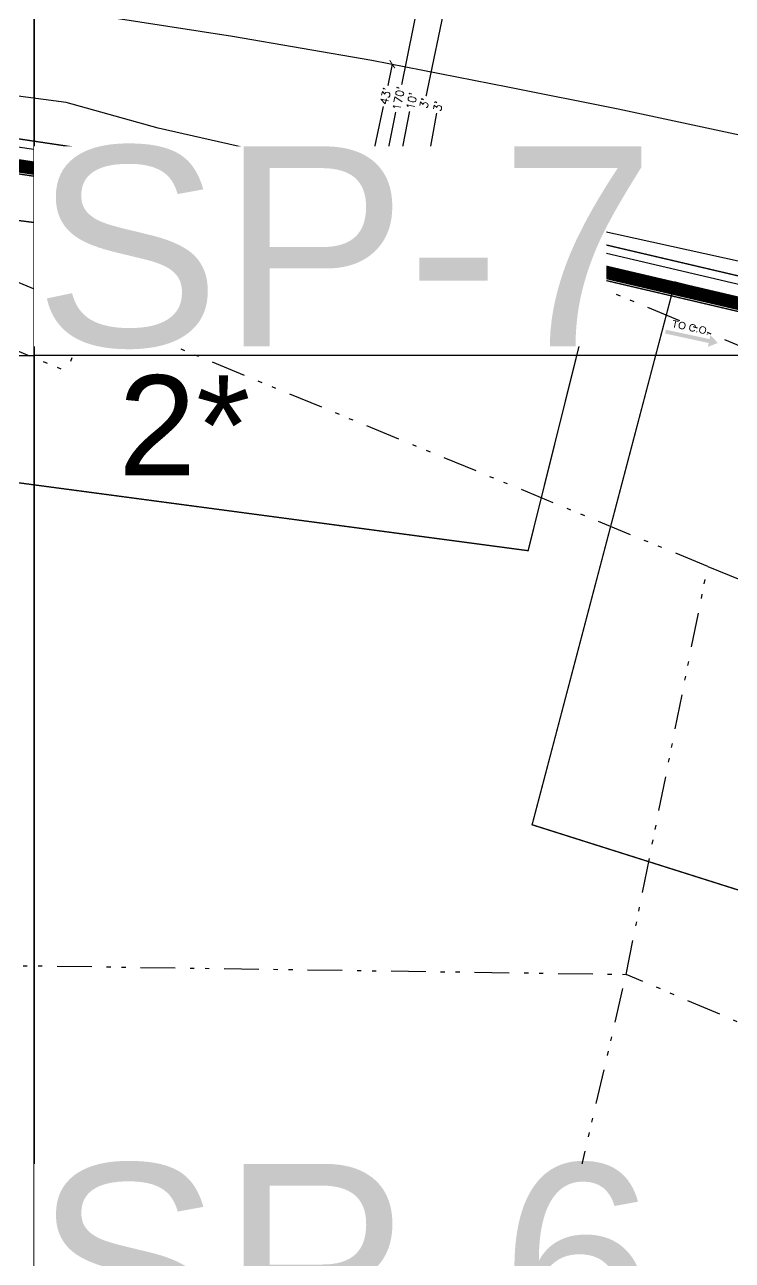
# Model space of a CAD drawing. Extents: x 11808739 to 11823423, y 3647988 to 3656247.
# Drawn here: x 11814254.2 to 11814519.4, y 3652236.2 to 3652699.5 of the extents above; entities that cross this region are included whole.
import ezdxf
from ezdxf.enums import TextEntityAlignment as Align
from ezdxf.lldxf.tags import DXFTag

# ---------------------------------------------------------------- set-up
doc = ezdxf.new("R2010")
doc.units = 0
doc.header["$MEASUREMENT"] = 0
doc.header["$XCLIPFRAME"] = 2
doc.set_wipeout_variables(frame=1)
doc.linetypes.add('PROPERTY', pattern=[31.302502, 12.967109, -5.580706, 1.571985, -4.030017, 1.571985, -5.5807])
doc.layers.get('DefPoints').update_dxf_attribs({"color": 1, "lineweight": 0})
for name, color, linetype in [('144 FOC', 30, '144'), ('96 FOC', 30, '96'), ('ADDRESSES', 252, 'Continuous'), ('E_CURB', 8, 'EOP'), ('E_ROW', 8, 'ROW'), ('P_CONDUIT', 1, 'CONDUIT'), ('PROPOSED_DIREC_BORE', 7, 'DIRECTBORE'), ('ROAD_DIMENSIONS', 7, 'Continuous'), ('TO C.O.', 7, 'Continuous'), ('VICINITY FOC', 104, 'Continuous')]:
    doc.layers.add(name, color=color, linetype=linetype)
doc.layers.add('1X4 Terminal Boundary', color=7, linetype='Continuous', lineweight=20, true_color=0x00853c)
doc.layers.add('E_PROPERTY LINE', color=8, linetype='PROPERTY', transparency=0.3)
doc.layers.add('EXISTING TELCO HANDHOLE', color=7, linetype='Continuous', true_color=0xcc5500)
doc.layers.add('PORTGROUPINGS_1', color=1, linetype='Continuous', plot=False)
for name, color, linetype, lineweight in [('PROP_HH', 104, 'Continuous', 0), ('VIEWPORT', 250, 'Continuous', 25), ('VIEWPORT - CALLOUTS', 1, 'Continuous', 0)]:
    doc.layers.add(name, color=color, linetype=linetype, lineweight=lineweight)
doc.styles.add('Arial', font='arial.ttf')
doc.styles.add('ROMANS', font='romans.shx')
doc.styles.get("Standard").update_dxf_attribs({"font": 'arial.ttf'})
doc.styles.add('StyleArial', font='arial.ttf')
tags = doc.linetypes.add('144', pattern='A,0.718375,-0.132013,["144 CT",Standard,S=0.09234,R=0,X=0,Y=-0.045241],-0.527056,0.533798', length=1.911242).pattern_tags.tags
tags[6] = DXFTag(74, 10)
tags = doc.linetypes.add('96', pattern='A,0.718375,-0.132013,["96 CT",Standard,S=0.09234,R=0,X=0,Y=-0.045241],-0.527056,0.533798', length=1.911242).pattern_tags.tags
tags[6] = DXFTag(74, 10)
tags = doc.linetypes.add('CONDUIT', pattern='A,5.441269,-1.056917,["C",Arial,S=0.56119,R=0,X=0,Y=-0.280595],-1.62838', length=8.126566).pattern_tags.tags
tags[6] = DXFTag(74, 10)
doc.linetypes.add('DIRECTBORE', pattern='A,0.4,-0.16,["DB",Standard,S=0.12,R=0,X=0,Y=-0.06],-0.36', length=0.92)
tags = doc.linetypes.add('EOP', pattern='A,49.990109,-1.776071,["EOP",Arial,S=2.99974,R=0.081355,X=0,Y=-1.426368],-10.416452', length=62.182632).pattern_tags.tags
tags[6] = DXFTag(74, 10)
tags = doc.linetypes.add('ROW', pattern='A,25.130993,-3.694477,["R/W",Arial,S=5.36622,R=0,X=0,Y=-2.68311],-18.632906', length=47.458376).pattern_tags.tags
tags[6] = DXFTag(74, 10)
doc.dimstyles.new('DIM', dxfattribs={"dimscale": 0.025, "dimtxt": 3, "dimasz": 2.5, "dimexe": 0, "dimexo": 2.5, "dimgap": 0.306, "dimtad": 0, "dimdec": 0, "dimzin": 0, "dimdsep": 46, "dimtxsty": 'ROMANS', "dimblk": 'ARCHTICK', "dimcen": 0.09, "dimclrd": 256, "dimadec": 0, "dimazin": 0, "dimtfac": 1, "dimtdec": 0, "dimtofl": 0, "dimtmove": 0, "dimatfit": 3, "dimldrblk": 'ARCHTICK', "dimfxl": 1, "dimtfill": 1, "dimtolj": 1, "dimtzin": 0, "dimlwd": -1, "dimarcsym": 0})
picture_1 = doc.add_image_def('image1.png', size_in_pixel=(1270, 827))

# ---------------------------------------------------------------- blocks, each defined once
blk = doc.blocks.new('*U374')
at = {"color": 0, "linetype": 'ByBlock', "lineweight": -2}
blk.add_wipeout([(-6, 3.15), (-6, -3.15), (6, -3.15), (6, 3.15)], dxfattribs=at).dxf.layer = 'PROP_HH'
at = {"layer": 'EXISTING TELCO HANDHOLE', "color": 0, "linetype": 'ByBlock', "lineweight": -2}
blk.add_line((0, 0), (0, 0), dxfattribs=at)
at = {"layer": 'PROP_HH', "color": 0, "linetype": 'ByBlock', "lineweight": -2, "const_width": 0.63}
blk.add_lwpolyline([(-6, 3.15), (6, 3.15), (6, -3.15), (-6, -3.15)], close=True, dxfattribs=at)
at = {"color": 0, "insert": (0, 0), "char_height": 3, "attachment_point": 5}
blk.add_mtext('SM', dxfattribs=at)
at = {"flags": 1}
blk.add_attdef('HH_TYPE', (-15.97, -9.66), '', height=5, dxfattribs=at)
blk = doc.blocks.new('*U57')
at = {"layer": 'TO C.O.', "linetype": 'ByBlock', "lineweight": -2}
h = blk.add_hatch(color=0, dxfattribs=at)
h.dxf.hatch_style = 1
h.paths.add_polyline_path([(16.74, 2.23), (20.09, -0.02), (16.74, -2.27), (16.74, -0.77), (0, -0.73), (0, 0.73), (16.74, 0.73)])
at = {"layer": 'TO C.O.', "color": 0, "linetype": 'ByBlock', "lineweight": -2}
blk.add_attdef('MKRPOLE', text='', height=2.75, dxfattribs=at).set_placement((8.91, 2.15), align=Align.CENTER)
blk = doc.blocks.new('_ARCHTICK')
at = {"color": 0, "linetype": 'ByBlock', "const_width": 0.15}
blk.add_lwpolyline([(-0.5, -0.5), (0.5, 0.5)], dxfattribs=at)
blk = doc.blocks.new('*D75')
at = {"layer": 'DefPoints', "color": 0, "ltscale": 0.01, "transparency": 16777216}
for p in [(11814391.8, 3652684.68), (11814391.96, 3652684.65), (11814382.88, 3652642.47)]:
    blk.add_point(p, dxfattribs=at)
at = {"layer": 'ROAD_DIMENSIONS', "ltscale": 0.01, "transparency": 16777216}
for p, q in [((11814391.96, 3652684.65), (11814390.14, 3652676.03)), ((11814383.05, 3652642.43), (11814388.75, 3652669.42))]:
    blk.add_line(p, q, dxfattribs=at)
at = {"layer": 'ROAD_DIMENSIONS', "ltscale": 0.01, "transparency": 16777216, "xscale": 2.500000006732392, "yscale": 2.500000006732392, "zscale": 2.500000006732392}
for p, rotation in [((11814391.96, 3652684.65), 78.07977145117187), ((11814383.05, 3652642.43), 258.0797714511719)]:
    blk.add_blockref('_ARCHTICK', p, dxfattribs=dict(at, rotation=rotation))
at = {"layer": 'ROAD_DIMENSIONS', "color": 0, "ltscale": 0.01, "transparency": 16777216, "insert": (11814389.45, 3652672.72), "char_height": 3, "attachment_point": 5, "rotation": 78.0798, "style": 'ROMANS', "bg_fill": 3, "box_fill_scale": 1.25, "bg_fill_color": 256, "bg_fill_true_color": 13158600, "bg_fill_transparency": 0}
blk.add_mtext("\\A1;43'", dxfattribs=at)
blk = doc.blocks.new('*D76')
at = {"layer": 'DefPoints', "color": 0, "ltscale": 0.01, "transparency": 16777216}
for p in [(11814419.94, 3652798.29), (11814420.82, 3652798.12), (11814387.13, 3652631.48)]:
    blk.add_point(p, dxfattribs=at)
at = {"layer": 'ROAD_DIMENSIONS', "ltscale": 0.01, "transparency": 16777216}
for p, q in [((11814419.94, 3652798.29), (11814395.28, 3652676.33)), ((11814386.24, 3652631.66), (11814393.46, 3652667.33))]:
    blk.add_line(p, q, dxfattribs=at)
at = {"layer": 'ROAD_DIMENSIONS', "ltscale": 0.01, "transparency": 16777216, "xscale": 2.500000006732392, "yscale": 2.500000006732392, "zscale": 2.500000006732392}
for p, rotation in [((11814419.94, 3652798.29), 78.56951235594579), ((11814386.24, 3652631.66), 258.5695123559458)]:
    blk.add_blockref('_ARCHTICK', p, dxfattribs=dict(at, rotation=rotation))
at = {"layer": 'ROAD_DIMENSIONS', "color": 0, "ltscale": 0.01, "transparency": 16777216, "insert": (11814394.37, 3652671.83), "char_height": 3, "attachment_point": 5, "rotation": 78.5695, "style": 'ROMANS', "bg_fill": 3, "box_fill_scale": 1.25, "bg_fill_color": 256, "bg_fill_true_color": 13158600, "bg_fill_transparency": 0}
blk.add_mtext("\\A1;170'", dxfattribs=at)
blk = doc.blocks.new('*D77')
at = {"layer": 'DefPoints', "color": 0, "ltscale": 0.01, "transparency": 16777216}
for p in [(11814392.65, 3652640.35), (11814390.79, 3652630.82), (11814391.44, 3652630.7)]:
    blk.add_point(p, dxfattribs=at)
at = {"layer": 'ROAD_DIMENSIONS', "ltscale": 0.01, "transparency": 16777216}
for p, q in [((11814393.3, 3652640.22), (11814398.67, 3652667.77)), ((11814391.44, 3652630.7), (11814393.3, 3652640.22))]:
    blk.add_line(p, q, dxfattribs=at)
at = {"layer": 'ROAD_DIMENSIONS', "ltscale": 0.01, "transparency": 16777216, "xscale": 2.500000006732392, "yscale": 2.500000006732392, "zscale": 2.500000006732392}
for p, rotation in [((11814393.3, 3652640.22), 78.96355104132525), ((11814391.44, 3652630.7), 258.9635510413252)]:
    blk.add_blockref('_ARCHTICK', p, dxfattribs=dict(at, rotation=rotation))
at = {"layer": 'ROAD_DIMENSIONS', "color": 0, "ltscale": 0.01, "transparency": 16777216, "insert": (11814399.27, 3652670.87), "char_height": 3, "attachment_point": 5, "rotation": 78.9636, "style": 'ROMANS', "bg_fill": 3, "box_fill_scale": 1.25, "bg_fill_color": 256, "bg_fill_true_color": 13158600, "bg_fill_transparency": 0}
blk.add_mtext("\\A1;10'", dxfattribs=at)
blk = doc.blocks.new('*D78')
at = {"layer": 'DefPoints', "color": 0, "ltscale": 0.01, "transparency": 16777216}
for p in [(11814402.42, 3652631.78), (11814402.42, 3652631.78), (11814401.89, 3652628.83)]:
    blk.add_point(p, dxfattribs=at)
at = {"layer": 'ROAD_DIMENSIONS', "ltscale": 0.01, "transparency": 16777216}
for p, q in [((11814402.42, 3652631.78), (11814408.74, 3652667.04)), ((11814401.89, 3652628.83), (11814402.42, 3652631.78))]:
    blk.add_line(p, q, dxfattribs=at)
at = {"layer": 'ROAD_DIMENSIONS', "ltscale": 0.01, "transparency": 16777216, "xscale": 2.500000006732392, "yscale": 2.500000006732392, "zscale": 2.500000006732392}
for p, rotation in [((11814401.89, 3652628.83), 259.8272157809614), ((11814402.42, 3652631.78), 79.8272157809614)]:
    blk.add_blockref('_ARCHTICK', p, dxfattribs=dict(at, rotation=rotation))
at = {"layer": 'ROAD_DIMENSIONS', "color": 0, "ltscale": 0.01, "transparency": 16777216, "insert": (11814409.09, 3652668.96), "char_height": 3, "attachment_point": 5, "rotation": 79.8272, "style": 'ROMANS', "bg_fill": 3, "box_fill_scale": 1.25, "bg_fill_color": 256, "bg_fill_true_color": 13158600, "bg_fill_transparency": 0}
blk.add_mtext("\\A1;3'", dxfattribs=at)
blk = doc.blocks.new('*D79')
at = {"layer": 'DefPoints', "color": 0, "ltscale": 0.01, "transparency": 16777216}
for p in [(11814429.81, 3652793.17), (11814429.81, 3652793.17), (11814430.42, 3652796.1)]:
    blk.add_point(p, dxfattribs=at)
at = {"layer": 'ROAD_DIMENSIONS', "ltscale": 0.01, "transparency": 16777216}
for p, q in [((11814429.81, 3652793.17), (11814404.43, 3652671.99)), ((11814430.42, 3652796.1), (11814429.81, 3652793.17))]:
    blk.add_line(p, q, dxfattribs=at)
at = {"layer": 'ROAD_DIMENSIONS', "ltscale": 0.01, "transparency": 16777216, "xscale": 2.500000006732392, "yscale": 2.500000006732392, "zscale": 2.500000006732392}
for p, rotation in [((11814430.42, 3652796.1), 78.1699166513921), ((11814429.81, 3652793.17), 258.1699166513921)]:
    blk.add_blockref('_ARCHTICK', p, dxfattribs=dict(at, rotation=rotation))
at = {"layer": 'ROAD_DIMENSIONS', "color": 0, "ltscale": 0.01, "transparency": 16777216, "insert": (11814404.03, 3652670.08), "char_height": 3, "attachment_point": 5, "rotation": 78.1699, "style": 'ROMANS', "bg_fill": 3, "box_fill_scale": 1.25, "bg_fill_color": 256, "bg_fill_true_color": 13158600, "bg_fill_transparency": 0}
blk.add_mtext("\\A1;3'", dxfattribs=at)

msp = doc.modelspace()

# ---------------------------------------------------------------- linework, layer by layer
at = {"layer": '144 FOC', "ltscale": 25, "const_width": 0.5, "flags": 128}
msp.add_lwpolyline([(11813615.01, 3652487.75), (11813650.76, 3652517.47), (11813685.04, 3652549.28), (11813717.52, 3652582.92), (11813747.99, 3652618.12), (11813750.58, 3652621.2), (11813750.94, 3652621.48), (11813767.75, 3652638.23), (11813781.21, 3652648.44), (11813795.81, 3652657.18), (11813811.29, 3652664.25), (11813827.45, 3652669.58), (11813846.54, 3652673.61), (11813892.94, 3652674.49), (11813905.88, 3652674.25), (11813915.43, 3652674.06), (11813967.51, 3652670.93), (11813992.85, 3652667.72), (11814012.52, 3652666.79), (11814075.63, 3652662.68), (11814157.65, 3652655.23), (11814239.39, 3652645.41), (11814320.82, 3652633.22), (11814401.89, 3652618.67), (11814443.48, 3652610.26), (11814568.16, 3652581.04), (11814631.88, 3652560.97), (11814667.24, 3652553.09), (11814675.79, 3652539.63), (11814673.91, 3652531.75)], dxfattribs=at)
at = {"layer": '1X4 Terminal Boundary', "ltscale": 0.01, "const_width": 0.5}
msp.add_lwpolyline([(11814497.92, 3652602.99), (11814444.37, 3652399.49), (11814631.1, 3652340.37), (11814672.3, 3652558.02), (11814497.92, 3652602.99)], dxfattribs=at)
at = {"layer": '96 FOC', "ltscale": 25, "const_width": 0.5, "flags": 128}
msp.add_lwpolyline([(11814076.73, 3652675.58), (11814076.77, 3652675.63), (11814082.62, 3652665.06), (11814157.96, 3652658.21), (11814239.79, 3652648.38), (11814321.3, 3652636.18), (11814321.3, 3652636.18), (11814321.3, 3652636.18), (11814402.45, 3652621.62), (11814444.12, 3652613.19), (11814568.95, 3652583.94), (11814586.13, 3652578.53), (11814595.72, 3652585.99), (11814596.04, 3652584.57)], dxfattribs=at)
at = {"layer": 'E_CURB', "transparency": 33554559, "flags": 128}
for points in [[(11813820.4, 3652734.73, -0.015837), (11814108.46, 3652723.21), (11814148.61, 3652719.08), (11814192.09, 3652714.81), (11814232.99, 3652709.83), (11814273.13, 3652704.36), (11814332.14, 3652695.15), (11814332.14, 3652695.15), (11814384.35, 3652686.14), (11814435.3, 3652676.14), (11814476.6, 3652668), (11814625.32, 3652636.09), (11814735.81, 3652625.16, -0.011347), (11814796.3, 3652615.57), (11815002.39, 3652573.21), (11815185.45, 3652533.52)], [(11814426.93, 3652632.91), (11814379.02, 3652643.3), (11814340.06, 3652652.59), (11814304.27, 3652660.74), (11814269.73, 3652670.33), (11814200.6, 3652679.47), (11814108.32, 3652688.68), (11814108.32, 3652688.68), (11814108.32, 3652688.68), (11813813.38, 3652697.81, 0.193805), (11813795.85, 3652691.37), (11813766.11, 3652664.5), (11813736.42, 3652636.78), (11813707.18, 3652608.58), (11813677.79, 3652582.08, -0.042762), (11813566.8, 3652501.32)], [(11814426.93, 3652632.91), (11814469.38, 3652622.41), (11814650.46, 3652582.58), (11814653.92, 3652581.69, -0.504069), (11814692.16, 3652534), (11814624.53, 3652183.7), (11814624.03, 3652181.19), (11814604.91, 3652092.26), (11814582.04, 3652020.99), (11814572.9, 3651986.14), (11814560.38, 3651913.91)]]:
    msp.add_lwpolyline(points, format="xyb", dxfattribs=at)
at = {"layer": 'E_PROPERTY LINE', "transparency": 33554610, "flags": 128}
for points in [[(11814128.2, 3652627.95), (11814270.01, 3652569.57)], [(11814586.39, 3652552.2), (11814403.77, 3652628.49)], [(11814246.01, 3652605.32), (11814278.14, 3652592.07)], [(11814278.14, 3652592.07), (11814270.01, 3652569.57)], [(11814510.2, 3652496.32), (11814278.14, 3652592.07)], [(11814479.64, 3652343.39), (11814510.2, 3652496.32)], [(11814510.2, 3652496.32), (11814555.76, 3652477.76)], [(11814172.45, 3652347.82), (11814479.64, 3652343.39)], [(11814433.11, 3652142.48), (11814479.64, 3652343.39)], [(11814629.83, 3652279.26), (11814479.64, 3652343.39)]]:
    msp.add_lwpolyline(points, dxfattribs=at)
at = {"layer": 'E_ROW', "ltscale": 0.75, "flags": 128}
msp.add_lwpolyline([(11813842.62, 3652682.73), (11813844.71, 3652669.16), (11813857.53, 3652670.58), (11813870.42, 3652670.9), (11813882.92, 3652670.67), (11813883.18, 3652684.67), (11813906.07, 3652684.25), (11813915.83, 3652684.05), (11813968.08, 3652680.91), (11813974.09, 3652678.61), (11814013.08, 3652676.78), (11814076.41, 3652672.65), (11814158.7, 3652665.18), (11814240.73, 3652655.32), (11814322.44, 3652643.09), (11814403.77, 3652628.49), (11814445.62, 3652620.03), (11814568.02, 3652591.34), (11814566.76, 3652585.72), (11814594.53, 3652579.54), (11814673.46, 3652561.95), (11814686.54, 3652541.36)], dxfattribs=at)
at = {"layer": 'P_CONDUIT', "ltscale": 3, "const_width": 0.5, "flags": 128}
for points in [[(11814076.77, 3652675.63), (11814159.01, 3652668.16), (11814241.13, 3652658.29), (11814317.32, 3652646.89)], [(11814317.32, 3652646.89), (11814322.93, 3652646.05), (11814404.33, 3652631.44), (11814446.26, 3652622.96), (11814571.6, 3652593.59), (11814595.72, 3652585.99)]]:
    msp.add_lwpolyline(points, dxfattribs=at)
at = {"layer": 'VIEWPORT', "ltscale": 0.01}
for points in [[(11813570.01, 3652956.91), (11814257.71, 3652956.98), (11814257.75, 3652575.44), (11813570.05, 3652575.37)], [(11813570.05, 3652575.37), (11814257.75, 3652575.44), (11814257.78, 3652193.91), (11813570.09, 3652193.84)], [(11814257.75, 3652575.44), (11814945.44, 3652575.51), (11814945.48, 3652193.98), (11814257.78, 3652193.91)]]:
    msp.add_lwpolyline(points, close=True, dxfattribs=at)

# ---------------------------------------------------------------- block references
at = {"layer": 'TO C.O.', "rotation": 347.869477497814}
msp.add_blockref('*U57', (11814494.36, 3652584.4), dxfattribs=at).add_auto_attribs({'MKRPOLE': 'TO C.O.'})

# ---------------------------------------------------------------- texts
at = {"layer": 'PORTGROUPINGS_1', "insert": (11814314.06, 3652580.54), "char_height": 37.5, "attachment_point": 5}
msp.add_mtext('4\\P2*', dxfattribs=at)

# ---------------------------------------------------------------- pictures from other files: only their frames are drawn
at = {"layer": 'VICINITY FOC'}
image = msp.add_image(picture_1, insert=(11810740.9, 3647987.68), size_in_units=(12682.3, 8259.18), dxfattribs=at)
image.set_boundary_path([(-0.5, -0.5), (1269.5, -0.5), (1269.5, 826.5), (-0.5, 826.5), (-0.5, -0.5)])
image.dxf.flags = 255

# ---------------------------------------------------------------- next in the draw order: texts
at = {"layer": 'ADDRESSES', "insert": (11814369.79, 3652597.6), "char_height": 6, "attachment_point": 5, "rotation": 360, "bg_fill": 3, "box_fill_scale": 1, "bg_fill_color": 256, "bg_fill_transparency": 0}
msp.add_mtext('103', dxfattribs=at)
at = {"layer": 'VIEWPORT - CALLOUTS', "ltscale": 0.01, "insert": (11814257.78, 3652234.3), "char_height": 75, "width": 214.4437, "attachment_point": 4, "style": 'StyleArial', "bg_fill": 3, "box_fill_scale": 1, "bg_fill_color": 256, "bg_fill_transparency": 0}
msp.add_mtext('SP-6', dxfattribs=at)

# ---------------------------------------------------------------- next in the draw order: linework, layer by layer
at = {"layer": '1X4 Terminal Boundary', "ltscale": 0.01, "const_width": 0.5}
msp.add_lwpolyline([(11814466.84, 3652598.52), (11814156.39, 3652638.3), (11814138.23, 3652542.87), (11814442.88, 3652502.26), (11814466.84, 3652598.52)], dxfattribs=at)
at = {"layer": 'VIEWPORT', "ltscale": 0.01}
msp.add_lwpolyline([(11814257.71, 3652956.98), (11814945.41, 3652957.05), (11814945.44, 3652575.51), (11814257.75, 3652575.44)], close=True, dxfattribs=at)

# ---------------------------------------------------------------- next in the draw order: block references
at = {"layer": 'PROP_HH', "xscale": 0.9986391288485396, "yscale": 0.9986391288485396, "zscale": 0.9986391288485396, "rotation": 351.4873692093922}
msp.add_blockref('*U374', (11814317.32, 3652646.89), dxfattribs=at)

# ---------------------------------------------------------------- next in the draw order: texts
at = {"layer": 'PROPOSED_DIREC_BORE', "ltscale": 0.01, "insert": (11814439.88, 3652622.21), "char_height": 5, "attachment_point": 1, "rotation": 346.8099, "bg_fill": 3, "box_fill_scale": 1, "bg_fill_color": 256, "bg_fill_transparency": 0}
msp.add_mtext("H-H 285'", dxfattribs=at)

# ---------------------------------------------------------------- next in the draw order: dimensions: what is measured, and where the dimension line sits
at = {"layer": 'ROAD_DIMENSIONS', "ltscale": 0.01}
dim = msp.add_linear_dim(base=(11814391.96, 3652684.65), p1=(11814382.88, 3652642.47), p2=(11814391.8, 3652684.68), angle=78.0798, text="43'", dimstyle='DIM', override={"dimscale": 1, "dimtxt": 3, "dimasz": 2.5, "dimpost": "'\\X", "dimse1": 1, "dimse2": 1}, dxfattribs=at)
dim.commit()
dim.dimension.update_dxf_attribs({"geometry": '*D75', "text_midpoint": (11814389.45, 3652672.72), "dimtype": 161})

# ---------------------------------------------------------------- next in the draw order: dimensions: what is measured, and where the dimension line sits
dim = msp.add_linear_dim(base=(11814419.94, 3652798.29), p1=(11814387.13, 3652631.48), p2=(11814420.82, 3652798.12), angle=78.5695, text="170'", dimstyle='DIM', override={"dimscale": 1, "dimtxt": 3, "dimasz": 2.5, "dimpost": "'\\X", "dimse1": 1, "dimse2": 1}, dxfattribs=at)
dim.commit()
dim.dimension.update_dxf_attribs({"geometry": '*D76', "text_midpoint": (11814394.37, 3652671.83), "dimtype": 161})

# ---------------------------------------------------------------- next in the draw order: dimensions: what is measured, and where the dimension line sits
dim = msp.add_linear_dim(base=(11814391.44, 3652630.7), p1=(11814392.65, 3652640.35), p2=(11814390.79, 3652630.82), angle=258.9636, text="10'", dimstyle='DIM', override={"dimscale": 1, "dimtxt": 3, "dimasz": 2.5, "dimpost": "'\\X", "dimse1": 1, "dimse2": 1}, dxfattribs=at)
dim.commit()
dim.dimension.update_dxf_attribs({"geometry": '*D77', "text_midpoint": (11814399.27, 3652670.87), "dimtype": 161})

# ---------------------------------------------------------------- next in the draw order: dimensions: what is measured, and where the dimension line sits
dim = msp.add_linear_dim(base=(11814402.42, 3652631.78), p1=(11814401.89, 3652628.83), p2=(11814402.42, 3652631.78), angle=79.8272, text="3'", dimstyle='DIM', override={"dimscale": 1, "dimtxt": 3, "dimasz": 2.5, "dimpost": "'\\X", "dimse1": 1, "dimse2": 1}, dxfattribs=at)
dim.commit()
dim.dimension.update_dxf_attribs({"geometry": '*D78', "text_midpoint": (11814409.09, 3652668.96), "dimtype": 161})

# ---------------------------------------------------------------- next in the draw order: dimensions: what is measured, and where the dimension line sits
dim = msp.add_linear_dim(base=(11814429.81, 3652793.17), p1=(11814430.42, 3652796.1), p2=(11814429.81, 3652793.17), angle=258.1699, text="3'", dimstyle='DIM', override={"dimscale": 1, "dimtxt": 3, "dimasz": 2.5, "dimpost": "'\\X", "dimse1": 1, "dimse2": 1}, dxfattribs=at)
dim.commit()
dim.dimension.update_dxf_attribs({"geometry": '*D79', "text_midpoint": (11814404.03, 3652670.08), "dimtype": 161})

# ---------------------------------------------------------------- next in the draw order: linework, layer by layer
at = {"layer": 'VICINITY FOC', "ltscale": 25, "const_width": 5, "flags": 128}
msp.add_lwpolyline([(11814076.73, 3652675.58), (11814076.77, 3652675.63), (11814082.62, 3652665.06), (11814157.96, 3652658.21), (11814239.79, 3652648.38), (11814321.3, 3652636.18), (11814321.3, 3652636.18), (11814321.3, 3652636.18), (11814402.45, 3652621.62), (11814444.12, 3652613.19), (11814568.95, 3652583.94), (11814586.13, 3652578.53), (11814595.72, 3652585.99), (11814596.04, 3652584.57)], dxfattribs=at)

# ---------------------------------------------------------------- next in the draw order: texts
at = {"layer": 'VIEWPORT - CALLOUTS', "ltscale": 0.01, "insert": (11814257.74, 3652615.83), "char_height": 75, "width": 214.4437, "attachment_point": 4, "style": 'StyleArial', "bg_fill": 3, "box_fill_scale": 1, "bg_fill_color": 256, "bg_fill_transparency": 0}
msp.add_mtext('SP-7', dxfattribs=at)

doc.saveas('drawing.dxf')
